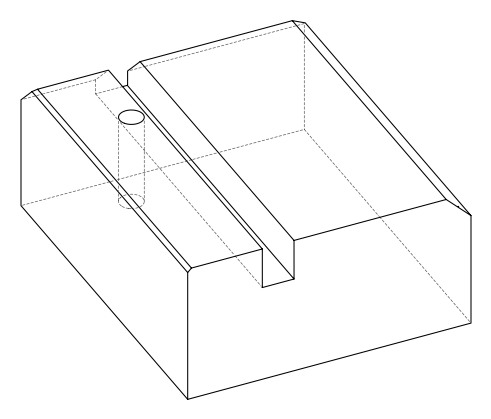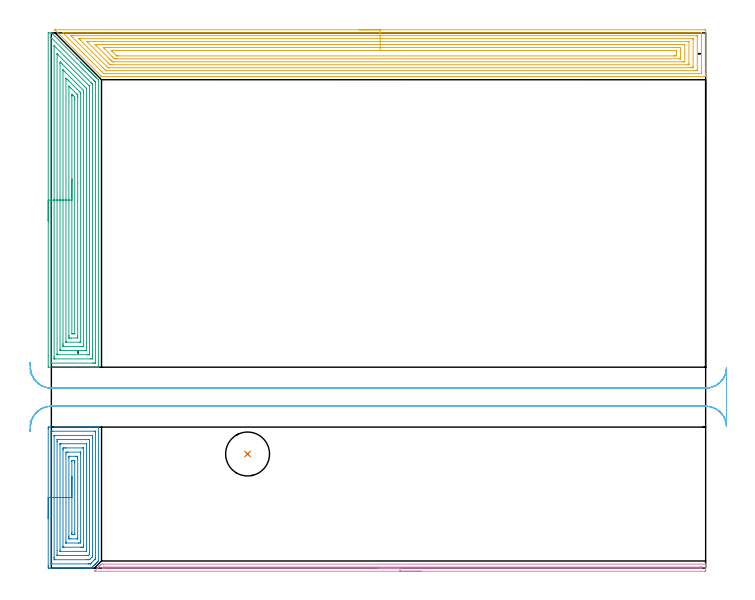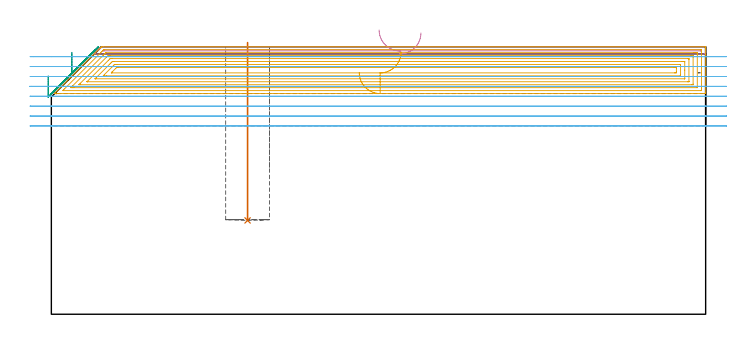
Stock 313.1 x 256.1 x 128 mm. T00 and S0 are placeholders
(PLAN: 6 operations, 2 tool changes, 52.7 min)
(1 INDEXABLE_INSERT_DRILL_BLIND_HOLE_FROM_SOLID | STEP1POCKET | NXT0302_013 | 0.34 min | 28674 mm3)
(2 AREA_MILL | FG_CHAMFER_SURFACE | UGT0205_001 | 5.17 min | 21809 mm3)
(3 AREA_MILL_1 | FG_CHAMFER_SURFACE_1 | UGT0205_001 | 11.11 min | 48278 mm3)
(4 AREA_MILL_2 | FG_CHAMFER_SURFACE_2 | UGT0205_001 | 4.8 min | 1679 mm3)
(5 AREA_MILL_3 | FG_CHAMFER_SURFACE_3 | UGT0205_001 | 19.66 min | 74578 mm3)
(6 MILL_RECTANGULAR_SLOT | SLOT_RECTANGULAR | UGT0201_094 | Follow Part, ap 5, ae 75% | 11.58 min | 334705 mm3)
(TOOL NXT0302_013 | Index. Insert Drill 21mm [880-D2100L25-05] | D21 PA176 FL105 Z2)
(TOOL UGT0205_001 | Chamfer Mill 20 x 3 x 45 deg. | D20 FL50 Z2)
(TOOL UGT0201_094 | End mill 20 mm | D20 FL38 Z4)
(OP 1 INDEXABLE_INSERT_DRILL_BLIND_HOLE_FROM_SOLID)
G17 G21 G94 G90
T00 M6
G54
G17 G0 G90 X93.9 Y54.6 S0 M3
G43 Z138. H1
G94 G81 G98 Z44.9 F250. R130.
G80
M5
M2
(OP 2 AREA_MILL)
G17 G21 G94 G90
T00 M6
G54
G17 G0 G90 X-1.5 Y23.75 S1061 M3
G43 Z138. H0
Z114.
G94 G1 Y23.788 Z113.128 F250.
Y23.902 Z112.264
Y24.091 Z111.412
Y24.353 Z110.58
Y24.687 Z109.774
Y25.09 Z109.
Y25.558 Z108.264
Y26.09 Z107.572
Y26.679 Z106.929
Y27.322 Z106.34
Y28.014 Z105.808
Y28.75 Z105.34
Y29.524 Z104.937
Y30.33 Z104.603
Y31.162 Z104.341
Y32.014 Z104.152
Y32.878 Z104.038
Y33.75 Z104.
Y66.595
X-1.499 Y66.982 Z104.001
X-1.493 Y67.474 Z104.003
X-1.491 Y67.493 Z104.005
X-1.002 Y67.497 Z104.494
X-0.485 Y67.5 Z105.011
X17.061 Z122.556
X17.578 Z123.072
X18.314 Z123.812
X18.463 Z123.961
X22.334 Y67.499 Z127.832
X22.495 Y67.49 Z127.993
X22.5 Y67.425 Z128.
Y3.619
X22.496 Y3.405 Z127.989
X22.468 Y3.366 Z127.963
X22.169 Y3.068 Z127.667
X22.002 Y2.9 Z127.497
X21.834 Y2.733 Z127.332
X21.728 Y2.627 Z127.226
X21.56 Y2.457 Z127.054
X21.391 Y2.29 Z126.889
X21.286 Y2.185 Z126.784
X21.117 Y2.015 Z126.612
X20.948 Y1.847 Z126.446
X20.844 Y1.744 Z126.342
X20.675 Y1.572 Z126.169
X20.505 Y1.404 Z126.003
X20.403 Y1.302 Z125.901
X20.233 Y1.13 Z125.727
X19.618 Y0.518 Z125.117
X19.348 Y0.245 Z124.842
X19.175 Y0.075 Z124.673
X19.127 Y0.029 Z124.624
X19.105 Y0.01 Z124.602
X19.052 Y0. Z124.55
X14.775 Z120.273
X14.039 Z119.533
X-1.002 Y0.001 Z104.494
X-1.213 Y0.003 Z104.283
X-1.491 Y0.007 Z104.005
X-1.493 Y0.026 Z104.003
X-1.499 Y0.518 Z104.001
X-1.5 Y1.017 Z104.
Y33.75
X-0.086 Z105.414
X-0.085 Y65.21 Z105.415
X-0.081 Y65.423 Z105.419
X-0.079 Y65.473 Z105.421
X-0.071 Y65.49 Z105.429
X-0.005 Y65.493 Z105.495
X0.188 Y65.497 Z105.688
X0.478 Y65.5 Z105.978
X0.767 Z106.267
X20.828 Z126.328
X20.985 Y65.497 Z126.485
X21.03 Y65.495 Z126.53
X21.072 Y65.491 Z126.572
X21.079 Y65.418 Z126.579
X21.085 Y65.242 Z126.585
Y65.21
Y4.949
X21.079 Y4.522 Z126.579
X21.067 Y4.428 Z126.567
X21.01 Y4.367 Z126.51
X20.914 Y4.267 Z126.414
X20.713 Y4.063 Z126.213
X20.473 Y3.822 Z125.973
X19.144 Y2.494 Z124.644
X18.94 Y2.29 Z124.44
X18.699 Y2.054 Z124.199
X18.664 Y2.025 Z124.164
X18.642 Y2.01 Z124.142
X18.608 Y2.007 Z124.108
X18.463 Y2.003 Z123.963
X17.868 Y2. Z123.368
X17.578 Z123.078
X0.172 Z105.672
X0.015 Y2.003 Z105.515
X-0.03 Y2.005 Z105.47
X-0.072 Y2.009 Z105.428
X-0.079 Y2.082 Z105.421
X-0.085 Y2.258 Z105.415
Y2.29
X-0.086 Y33.75 Z105.414
X1.328 Z106.828
X1.329 Y62.875 Z106.829
X1.331 Y63.437 Z106.831
X1.333 Y63.477 Z106.833
X1.334 Y63.488 Z106.834
X1.403 Y63.493 Z106.903
X1.527 Y63.498 Z107.027
X1.59 Y63.5 Z107.09
X1.652 Z107.152
X19.348 Y63.499 Z124.848
X19.41 Y63.497 Z124.91
X19.535 Y63.49 Z125.035
X19.665 Y63.475 Z125.165
X19.666 Y63.437 Z125.166
X19.67 Y63.115 Z125.17
X19.671 Y62.551 Z125.171
X19.672 Y62.227 Z125.172
X19.671 Y6.397 Z125.171
X19.669 Y5.835 Z125.169
X19.665 Y5.517 Z125.165
X19.662 Y5.473 Z125.162
X19.639 Y5.447 Z125.139
X19.575 Y5.379 Z125.075
X19.348 Y5.147 Z124.848
X19.249 Y5.048 Z124.749
X18.806 Y4.605 Z124.306
X18.463 Y4.264 Z123.963
X18.361 Y4.165 Z123.861
X18.251 Y4.063 Z123.751
X17.637 Y4.004 Z123.137
X17.578 Y4.002 Z123.078
X16.756 Y4. Z122.256
X1.652 Y4.001 Z107.152
X1.59 Y4.003 Z107.09
X1.465 Y4.01 Z106.965
X1.335 Y4.026 Z106.835
X1.334 Y4.063 Z106.834
X1.33 Y4.385 Z106.83
X1.329 Y4.949 Z106.829
X1.328 Y5.273 Z106.828
Y33.75
X2.743 Z108.243
Y60.573
X2.744 Y60.779 Z108.244
X2.749 Y61.453 Z108.249
X2.753 Y61.49 Z108.253
X2.792 Y61.493 Z108.292
X2.882 Y61.497 Z108.382
X3.062 Y61.499 Z108.562
X3.422 Y61.5 Z108.922
X18.013 Y61.499 Z123.513
X18.147 Y61.497 Z123.647
X18.214 Y61.494 Z123.714
X18.244 Y61.491 Z123.744
X18.25 Y61.475 Z123.75
X18.256 Y60.986 Z123.756
X18.257 Y60.779 Z123.757
Y60.099
Y6.928
X18.255 Y6.721 Z123.755
X18.252 Y6.552 Z123.752
X18.25 Y6.514 Z123.75
X18.225 Y6.483 Z123.725
X18.172 Y6.426 Z123.672
X18.022 Y6.277 Z123.522
X17.872 Y6.133 Z123.372
X17.752 Y6.026 Z123.252
X17.578 Y6.01 Z123.078
X17.41 Y6.004 Z122.91
X16.693 Y6. Z122.193
X16.529 Z122.029
X2.987 Y6.001 Z108.487
X2.853 Y6.003 Z108.353
X2.786 Y6.006 Z108.286
X2.756 Y6.009 Z108.256
X2.75 Y6.025 Z108.25
X2.744 Y6.514 Z108.244
X2.743 Y8.494 Z108.243
Y33.75
X4.157 Z109.657
Y59.156
X4.158 Y59.306 Z109.658
X4.16 Y59.406 Z109.66
X4.164 Y59.479 Z109.664
X4.185 Y59.49 Z109.685
X4.307 Y59.494 Z109.807
X4.699 Y59.499 Z110.199
X16.764 Z122.264
X16.807 Y59.497 Z122.307
X16.83 Y59.493 Z122.33
X16.836 Y59.489 Z122.336
X16.838 Y59.456 Z122.338
X16.842 Y59.156 Z122.342
X16.843 Y8.344 Z122.343
X16.842 Y8.194 Z122.342
X16.84 Y8.094 Z122.34
X16.836 Y8.021 Z122.336
X16.815 Y8.01 Z122.315
X16.693 Y8.006 Z122.193
X16.301 Y8.001 Z121.801
X4.236 Z109.736
X4.193 Y8.003 Z109.693
X4.17 Y8.007 Z109.67
X4.164 Y8.011 Z109.664
X4.162 Y8.044 Z109.662
X4.158 Y8.344 Z109.658
X4.157 Y33.75 Z109.657
X5.571 Z111.071
Y56.348
X5.572 Y56.852 Z111.072
X5.575 Y57.234 Z111.075
X5.578 Y57.477 Z111.078
X5.818 Y57.493 Z111.318
X6.076 Y57.497 Z111.576
X6.696 Y57.5 Z112.196
X6.961 Z112.461
X14.924 Y57.499 Z120.424
X15.189 Y57.497 Z120.689
X15.366 Y57.492 Z120.866
X15.423 Y57.489 Z120.923
X15.424 Y57.463 Z120.924
X15.427 Y57.403 Z120.927
X15.428 Y57.234 Z120.928
X15.429 Y11.152 Z120.929
X15.428 Y10.648 Z120.928
X15.425 Y10.266 Z120.925
X15.422 Y10.023 Z120.922
X15.182 Y10.007 Z120.682
X14.924 Y10.003 Z120.424
X14.304 Y10. Z119.804
X14.039 Z119.539
X6.076 Y10.001 Z111.576
X5.811 Y10.003 Z111.311
X5.634 Y10.008 Z111.134
X5.577 Y10.011 Z111.077
X5.575 Y10.037 Z111.075
X5.573 Y10.097 Z111.073
X5.572 Y10.266 Z111.072
X5.571 Y33.75 Z111.071
X6.985 Z112.485
Y54.576
X6.99 Y55.432 Z112.49
X6.992 Y55.462 Z112.492
X7.808 Y55.499 Z113.308
X7.846 Z113.346
X14.002 Z119.502
X14.006 Y55.495 Z119.506
X14.011 Y55.49 Z119.511
X14.013 Y55.462 Z119.513
X14.015 Y54.6 Z119.515
Y12.925
X14.01 Y12.068 Z119.51
X14.008 Y12.038 Z119.508
X13.192 Y12.001 Z118.692
X13.154 Z118.654
X6.998 Z112.498
X6.994 Y12.005 Z112.494
X6.989 Y12.01 Z112.489
X6.987 Y12.038 Z112.487
X6.985 Y12.9 Z112.485
Y33.75
X8.399 Z113.899
X8.4 Y52.803 Z113.9
X8.401 Y53.133 Z113.901
X8.406 Y53.465 Z113.906
X8.41 Y53.491 Z113.91
X8.427 Y53.494 Z113.927
X8.47 Y53.498 Z113.97
X8.557 Y53.5 Z114.057
X8.73 Z114.23
X11.574 Z117.074
X12.27 Y53.499 Z117.77
X12.461 Y53.497 Z117.961
X12.576 Y53.49 Z118.076
X12.594 Y53.455 Z118.094
X12.596 Y53.362 Z118.096
X12.6 Y52.803 Z118.1
Y52.472
Y14.697
X12.599 Y14.367 Z118.099
X12.594 Y14.035 Z118.094
X12.59 Y14.009 Z118.09
X12.573 Y14.006 Z118.073
X12.53 Y14.002 Z118.03
X12.443 Y14. Z117.943
X12.27 Z117.77
X9.426 Z114.926
X8.73 Y14.001 Z114.23
X8.539 Y14.003 Z114.039
X8.424 Y14.01 Z113.924
X8.406 Y14.045 Z113.906
X8.404 Y14.138 Z113.904
X8.4 Y14.697 Z113.9
Y15.028
X8.399 Y33.75 Z113.899
X9.814 Z115.314
X9.815 Y51.031 Z115.315
X9.818 Y51.374 Z115.318
X9.821 Y51.459 Z115.321
X9.825 Y51.49 Z115.325
X9.876 Y51.493 Z115.376
X10.033 Y51.498 Z115.533
X10.5 Y51.499 Z116.
X10.918 Y51.498 Z116.418
X11.133 Y51.491 Z116.633
X11.179 Y51.489 Z116.679
X11.182 Y51.409 Z116.682
X11.185 Y51.231 Z116.685
X11.186 Y51.031 Z116.686
Y50.343
X11.185 Y16.469 Z116.685
X11.182 Y16.126 Z116.682
X11.179 Y16.041 Z116.679
X11.175 Y16.01 Z116.675
X11.124 Y16.007 Z116.624
X10.967 Y16.002 Z116.467
X10.5 Y16.001 Z116.
X10.082 Y16.002 Z115.582
X9.867 Y16.009 Z115.367
X9.821 Y16.011 Z115.321
X9.818 Y16.091 Z115.318
X9.815 Y16.269 Z115.315
X9.814 Y16.469 Z115.314
Y17.157
Y33.75
Y34.622 Z115.352
Y35.486 Z115.466
Y36.338 Z115.654
Y37.17 Z115.917
Y37.976 Z116.251
Y38.75 Z116.653
Y39.486 Z117.122
Y40.178 Z117.653
Y40.821 Z118.243
Y41.41 Z118.886
Y41.942 Z119.578
Y42.41 Z120.314
Y42.813 Z121.087
Y43.147 Z121.893
Y43.409 Z122.725
Y43.598 Z123.577
Y43.712 Z124.442
Y43.75 Z125.314
G0 Z138.
M5
M2
(OP 3 AREA_MILL_1)
G17 G21 G94 G90
T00 M6
G54
G17 G0 G90 X-1.5 Y166.1 S1061 M3
G43 Z138. H0
Z114.
G94 G1 Y166.138 Z113.128 F250.
Y166.252 Z112.263
Y166.441 Z111.412
Y166.703 Z110.58
Y167.037 Z109.774
Y167.44 Z109.
Y167.908 Z108.264
Y168.44 Z107.572
Y169.029 Z106.929
Y169.672 Z106.34
Y170.364 Z105.808
Y171.1 Z105.34
Y171.874 Z104.937
Y172.68 Z104.603
Y173.512 Z104.341
Y174.364 Z104.152
Y175.228 Z104.038
Y176.1 Z104.
Y255.945
X-1.497 Y256.044 Z104.003
X-1.493 Y256.09 Z104.006
X-1.273 Y256.1 Z104.226
X-0.19 Z105.31
X0.099 Z105.597
X0.107 Y256.094 Z105.605
X12.241 Y243.96 Z117.74
X14.039 Y242.162 Z119.536
X14.083 Y242.117 Z119.582
X14.288 Y241.912 Z119.787
X14.334 Y241.867 Z119.831
X14.381 Y241.82 Z119.88
X14.581 Y241.62 Z120.08
X14.629 Y241.572 Z120.126
X14.678 Y241.523 Z120.177
X14.873 Y241.327 Z120.372
X14.924 Y241.278 Z120.421
X14.975 Y241.225 Z120.474
X15.166 Y241.035 Z120.665
X15.219 Y240.983 Z120.716
X15.273 Y240.928 Z120.772
X15.458 Y240.742 Z120.957
X15.514 Y240.688 Z121.01
X15.57 Y240.63 Z121.069
X15.751 Y240.45 Z121.25
X15.809 Y240.393 Z121.305
X15.867 Y240.333 Z121.366
X16.043 Y240.157 Z121.542
X16.104 Y240.098 Z121.6
X16.165 Y240.036 Z121.664
X16.336 Y239.865 Z121.835
X16.398 Y239.803 Z121.895
X16.462 Y239.738 Z121.961
X16.628 Y239.572 Z122.127
X16.693 Y239.508 Z122.19
X16.76 Y239.441 Z122.259
X16.921 Y239.28 Z122.42
X16.988 Y239.213 Z122.485
X17.057 Y239.144 Z122.556
X17.213 Y238.987 Z122.712
X17.283 Y238.918 Z122.78
X17.354 Y238.846 Z122.853
X17.506 Y238.695 Z123.005
X17.578 Y238.624 Z123.074
X17.652 Y238.549 Z123.151
X17.798 Y238.402 Z123.297
X17.873 Y238.329 Z123.369
X17.949 Y238.251 Z123.448
X18.091 Y238.11 Z123.59
X18.168 Y238.034 Z123.664
X18.246 Y237.954 Z123.746
X18.383 Y237.817 Z123.883
X18.463 Y237.739 Z123.959
X18.544 Y237.657 Z124.043
X18.676 Y237.524 Z124.175
X18.758 Y237.444 Z124.254
X18.841 Y237.359 Z124.34
X18.968 Y237.232 Z124.468
X19.053 Y237.149 Z124.549
X19.138 Y237.062 Z124.638
X19.261 Y236.939 Z124.76
X19.348 Y236.854 Z124.844
X19.436 Y236.765 Z124.935
X19.554 Y236.647 Z125.053
X19.643 Y236.559 Z125.139
X19.733 Y236.467 Z125.233
X19.846 Y236.354 Z125.345
X19.938 Y236.264 Z125.434
X20.031 Y236.17 Z125.53
X20.139 Y236.062 Z125.638
X20.232 Y235.969 Z125.729
X20.328 Y235.872 Z125.827
X20.431 Y235.769 Z125.931
X20.527 Y235.674 Z126.023
X20.625 Y235.575 Z126.125
X20.724 Y235.477 Z126.223
X20.822 Y235.38 Z126.318
X20.923 Y235.278 Z126.422
X21.016 Y235.184 Z126.516
X21.117 Y235.085 Z126.613
X21.22 Y234.98 Z126.72
X21.309 Y234.892 Z126.808
X21.412 Y234.79 Z126.908
X21.517 Y234.683 Z127.017
X21.601 Y234.599 Z127.101
X21.707 Y234.495 Z127.203
X22.444 Y233.757 Z127.942
X22.454 Y233.746 Z127.951
X22.5 Y233.695 Z127.982
Y233.196 Z128.
Y96.255
X22.497 Y96.109 Z127.988
X22.481 Y96.107 Z127.973
X22.154 Y96.1 Z127.653
X21.731 Z127.231
X21.117 Z126.612
X19.925 Z125.422
X19.348 Z124.842
X10.495 Z115.993
X-1.292 Y96.101 Z104.205
X-1.492 Y96.11 Z104.006
X-1.499 Y96.31 Z103.999
X-1.5 Y96.701 Z104.
Y101.663
Y176.1
X-0.086 Z105.414
Y253.683
X-0.079 Y253.812 Z105.421
X-0.07 Y253.809 Z105.43
X-0.042 Y253.79 Z105.458
X-0.032 Y253.782 Z105.468
X20.232 Y233.518 Z125.732
X20.552 Y233.196 Z126.052
X20.878 Y232.862 Z126.378
X21.079 Y232.653 Z126.579
X21.086 Y232.304 Z126.586
Y98.485
X21.084 Y98.27 Z126.584
X21.081 Y98.163 Z126.581
X21.079 Y98.118 Z126.579
X20.996 Y98.11 Z126.496
X20.612 Y98.102 Z126.112
X20.232 Y98.101 Z125.732
X19.73 Y98.1 Z125.23
X0.264 Z105.764
X0.036 Y98.103 Z105.536
X-0.064 Y98.108 Z105.436
X-0.078 Y98.11 Z105.422
X-0.081 Y98.124 Z105.419
X-0.083 Y98.17 Z105.417
X-0.085 Y98.264 Z105.415
X-0.086 Y176.1 Z105.414
X1.328 Z106.828
X1.329 Y249.58 Z106.829
X1.331 Y249.907 Z106.831
X1.333 Y249.949 Z106.833
X1.335 Y249.954 Z106.835
X1.347 Y249.944 Z106.847
X1.418 Y249.88 Z106.918
X1.522 Y249.778 Z107.022
X1.652 Y249.649 Z107.152
X18.996 Y232.304 Z124.496
X19.348 Y231.948 Z124.848
X19.613 Y231.676 Z125.113
X19.665 Y231.603 Z125.165
X19.668 Y231.52 Z125.168
X19.669 Y231.412 Z125.169
X19.671 Y231.086 Z125.171
Y101.162
X19.67 Y100.836 Z125.17
X19.666 Y100.269 Z125.166
X19.664 Y100.116 Z125.164
X19.511 Y100.105 Z125.011
X19.348 Y100.102 Z124.848
X18.631 Y100.1 Z124.131
X1.652 Y100.101 Z107.152
X1.484 Y100.103 Z106.984
X1.373 Y100.107 Z106.873
X1.337 Y100.11 Z106.837
X1.334 Y100.123 Z106.834
X1.332 Y100.161 Z106.832
X1.33 Y100.269 Z106.83
X1.329 Y100.596 Z106.829
X1.328 Y101.162 Z106.828
Y176.1
X2.743 Z108.243
Y245.912
X2.745 Y246.025 Z108.245
X2.747 Y246.08 Z108.247
X2.749 Y246.09 Z108.249
X2.765 Y246.076 Z108.265
X3.165 Y245.686 Z108.665
X17.953 Y230.897 Z123.453
X18.14 Y230.706 Z123.64
X18.232 Y230.607 Z123.732
X18.251 Y230.585 Z123.751
X18.253 Y230.564 Z123.753
X18.255 Y230.52 Z123.755
X18.257 Y229.835 Z123.757
Y229.628
Y102.946
X18.255 Y102.263 Z123.755
X18.253 Y102.164 Z123.753
X18.251 Y102.113 Z123.751
X18.207 Y102.11 Z123.707
X17.997 Y102.105 Z123.497
X17.578 Y102.1 Z123.078
X17.532 Z123.032
X3.376 Z108.876
X2.99 Y102.104 Z108.49
X2.797 Y102.108 Z108.297
X2.754 Y102.11 Z108.254
X2.75 Y102.14 Z108.25
X2.748 Y102.198 Z108.248
X2.743 Y102.738 Z108.243
Y176.1
X4.157 Z109.657
Y241.376
X4.163 Y242.117 Z109.663
X4.164 Y242.174 Z109.664
X4.279 Y242.117 Z109.779
X4.307 Y242.093 Z109.807
X5.177 Y241.225 Z110.677
X15.882 Y230.52 Z121.382
X16.693 Y229.706 Z122.193
X16.769 Y229.628 Z122.269
X16.836 Y229.547 Z122.336
X16.838 Y229.482 Z122.338
X16.843 Y228.735 Z122.343
Y228.585
Y104.579
X16.841 Y104.428 Z122.341
X16.836 Y104.127 Z122.336
X16.834 Y104.108 Z122.334
X16.829 Y104.105 Z122.329
X16.81 Y104.102 Z122.31
X16.771 Y104.101 Z122.271
X16.693 Y104.1 Z122.193
X4.931 Z110.431
X4.307 Y104.104 Z109.807
X4.218 Y104.106 Z109.718
X4.169 Y104.109 Z109.669
X4.164 Y104.278 Z109.664
X4.159 Y104.579 Z109.659
X4.157 Y104.73 Z109.657
Y176.1
X5.571 Z111.071
Y238.166
X5.573 Y238.336 Z111.073
X5.574 Y238.363 Z111.074
X5.575 Y238.365 Z111.075
X5.602 Y238.341 Z111.102
X5.717 Y238.233 Z111.217
X5.86 Y238.092 Z111.36
X6.076 Y237.876 Z111.576
X15.216 Y228.735 Z120.716
X15.314 Y228.633 Z120.814
X15.391 Y228.55 Z120.891
X15.422 Y228.508 Z120.922
X15.423 Y228.48 Z120.923
X15.427 Y228.228 Z120.927
X15.428 Y227.843 Z120.928
X15.429 Y227.334 Z120.929
X15.428 Y106.514 Z120.928
X15.426 Y106.26 Z120.926
X15.424 Y106.133 Z120.924
X15.422 Y106.11 Z120.922
X15.393 Y106.107 Z120.893
X15.333 Y106.102 Z120.833
X14.924 Y106.1 Z120.424
X14.45 Z119.95
X6.076 Y106.101 Z111.576
X5.598 Y106.104 Z111.098
X5.58 Y106.11 Z111.08
X5.577 Y106.125 Z111.077
X5.573 Y106.514 Z111.073
X5.571 Y107.023 Z111.071
Y107.406
Y176.1
X6.985 Z112.485
X6.986 Y234.088 Z112.486
X6.992 Y234.472 Z112.492
X7.118 Y234.373 Z112.618
X7.411 Y234.088 Z112.911
X7.846 Y233.657 Z113.346
X8.307 Y233.196 Z113.807
X13.659 Y227.843 Z119.159
X13.829 Y227.671 Z119.329
X13.964 Y227.53 Z119.464
X14.004 Y227.487 Z119.504
X14.008 Y227.462 Z119.508
X14.01 Y227.409 Z119.51
X14.015 Y226.976 Z119.515
Y226.951
X14.014 Y108.299 Z119.514
X14.013 Y108.19 Z119.513
X14.01 Y108.137 Z119.51
X14.009 Y108.118 Z119.509
X13.941 Y108.11 Z119.441
X13.548 Y108.103 Z119.048
X13.351 Y108.1 Z118.851
X7.158 Z112.658
X7.059 Y108.101 Z112.559
X7.043 Y108.103 Z112.543
X6.992 Y108.11 Z112.492
X6.986 Y108.273 Z112.486
Y108.299
X6.985 Y176.1 Z112.485
X8.399 Z113.899
X8.4 Y230.52 Z113.9
X8.401 Y230.616 Z113.901
X8.403 Y230.63 Z113.903
X8.404 Y230.635 Z113.904
X8.418 Y230.623 Z113.918
X8.532 Y230.52 Z114.032
X8.73 Y230.323 Z114.23
X9.426 Y229.628 Z114.926
X12.102 Y226.951 Z117.602
X12.27 Y226.784 Z117.77
X12.449 Y226.602 Z117.949
X12.537 Y226.509 Z118.037
X12.58 Y226.461 Z118.08
X12.594 Y226.434 Z118.094
X12.595 Y226.392 Z118.095
X12.599 Y226.059 Z118.099
X12.6 Y225.726 Z118.1
Y225.167
Y110.975
X12.598 Y110.644 Z118.098
X12.593 Y110.308 Z118.093
X12.588 Y110.11 Z118.088
X12.252 Y110.1 Z117.752
X9.615 Z115.115
X8.713 Z114.213
X8.514 Y110.106 Z114.014
X8.419 Y110.11 Z113.919
X8.406 Y110.158 Z113.906
X8.404 Y110.22 Z113.904
X8.401 Y110.415 Z113.901
X8.4 Y110.975 Z113.9
Y111.309
X8.399 Y176.1 Z113.899
X9.814 Z115.314
Y225.859
X9.815 Y226.059 Z115.315
X9.821 Y226.744 Z115.321
X10.5 Y226.102 Z116.
X10.543 Y226.059 Z116.043
X11.179 Y225.374 Z116.679
X11.182 Y225.167 Z116.682
X11.186 Y224.475 Z116.686
Y224.275
Y112.413
X11.185 Y112.24 Z116.685
X11.182 Y112.154 Z116.682
X11.18 Y112.119 Z116.68
X11.146 Y112.108 Z116.646
X10.5 Y112.101 Z116.
X10.268 Z115.768
X9.832 Y112.11 Z115.332
X9.82 Y112.119 Z115.32
X9.817 Y112.143 Z115.317
X9.814 Y112.202 Z115.314
Y176.1
Y176.972 Z115.352
Y177.836 Z115.466
Y178.688 Z115.654
Y179.52 Z115.917
Y180.326 Z116.251
Y181.1 Z116.653
Y181.836 Z117.122
Y182.528 Z117.653
Y183.171 Z118.243
Y183.76 Z118.886
Y184.292 Z119.578
Y184.76 Z120.314
Y185.163 Z121.088
Y185.497 Z121.894
Y185.759 Z122.726
Y185.948 Z123.577
Y186.062 Z124.442
Y186.1 Z125.314
G0 Z138.
M5
M2
(OP 4 AREA_MILL_2)
G17 G21 G94 G90
T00 M6
G54
G17 G0 G90 X176.85 Y-1.5 S1061 M3
G43 Z138. H0
Z134.6
G94 G1 X176.812 Z133.728 F250.
X176.698 Z132.863
X176.509 Z132.012
X176.247 Z131.18
X175.913 Z130.374
X175.51 Z129.6
X175.041 Z128.864
X174.51 Z128.172
X173.921 Z127.529
X173.278 Z126.94
X172.586 Z126.408
X171.85 Z125.94
X171.076 Z125.537
X170.27 Z125.203
X169.438 Z124.941
X168.586 Z124.752
X167.721 Z124.638
X166.85 Z124.6
X20.772
X20.606 Y-1.498 Z124.602
X20.604 Y-1.496 Z124.603
X21.666 Y-0.434 Z125.666
X22.445 Y0.346 Z126.444
X22.559 Y0.461 Z126.557
X22.737 Y0.638 Z126.736
X23.006 Y0.907 Z127.005
X23.174 Y1.077 Z127.171
X23.339 Y1.24 Z127.338
X23.453 Y1.354 Z127.452
X23.613 Y1.515 Z127.61
X23.9 Y1.799 Z127.897
X23.998 Y1.894 Z127.991
X24.793 Y1.9 Z128.
X312.927
X313.09 Y1.898 Z127.989
X313.097 Y1.754 Z127.846
X313.1 Y1.603 Z127.702
Y1.316 Z127.415
Y0.638 Z126.733
Y-0.577 Z125.52
X313.095 Y-1.115 Z124.979
X313.09 Y-1.491 Z124.604
X312.869 Y-1.496 Z124.601
X312.481 Y-1.5 Z124.6
X166.85
Y-0.086 Z126.014
X25.257 Y-0.085 Z126.015
X24.793 Y-0.082 Z126.018
X24.63 Y-0.079 Z126.021
X24.49 Y-0.071 Z126.029
X24.553 Y-0.003 Z126.097
X24.632 Y0.079 Z126.179
X24.793 Y0.242 Z126.342
X24.997 Y0.438 Z126.538
X25.034 Y0.472 Z126.572
X25.099 Y0.479 Z126.579
X25.247 Y0.482 Z126.582
X25.545 Y0.485 Z126.585
X310.694
X310.851 Y0.484 Z126.584
X311.048 Y0.48 Z126.58
X311.089 Y0.479 Z126.579
X311.094 Y0.451 Z126.551
X311.096 Y0.419 Z126.519
X311.099 Y0.241 Z126.341
X311.094 Y0.001 Z126.101
X311.09 Y-0.064 Z126.036
X311.086 Y-0.079 Z126.021
X311.057 Y-0.081 Z126.019
X310.985 Y-0.083 Z126.017
X310.694 Y-0.085 Z126.015
X310.538 Y-0.086 Z126.014
X166.85
X165.978 Z126.052
X165.113 Z126.166
X164.262 Z126.355
X163.43 Z126.617
X162.624 Z126.951
X161.85 Z127.354
X161.114 Z127.823
X160.422 Z128.354
X159.779 Z128.943
X159.189 Z129.586
X158.658 Z130.278
X158.19 Z131.014
X157.787 Z131.788
X157.453 Z132.594
X157.191 Z133.426
X157.002 Z134.278
X156.888 Z135.143
X156.85 Z136.014
G0 Z138.
M5
M2
(OP 5 AREA_MILL_3)
G17 G21 G94 G90
T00 M6
G54
G17 G0 G90 X147.35 Y257.6 S1061 M3
G43 Z138. H0
Z115.6
G94 G1 X147.388 Z114.728 F250.
X147.502 Z113.864
X147.691 Z113.012
X147.953 Z112.18
X148.287 Z111.374
X148.69 Z110.6
X149.158 Z109.864
X149.69 Z109.172
X150.279 Z108.529
X150.922 Z107.94
X151.614 Z107.408
X152.35 Z106.94
X153.124 Z106.537
X153.93 Z106.203
X154.762 Z105.941
X155.613 Z105.752
X156.478 Z105.638
X157.35 Z105.6
X312.472
X312.822 Y257.596 Z105.602
X313.09 Y257.592 Z105.606
X313.1 Y257.32 Z105.877
Y239.032 Z124.164
Y236.632 Z126.564
Y235.912 Z127.288
Y235.64 Z127.559
Y235.24 Z127.951
X313.091 Y235.203 Z127.988
X312.919 Y235.2 Z128.
X24.133
X24.005 Y235.204 Z127.989
X23.966 Y235.237 Z127.958
X23.766 Y235.433 Z127.765
X23.686 Y235.514 Z127.686
X1.781 Y257.418 Z105.78
X1.701 Y257.5 Z105.697
X1.613 Y257.591 Z105.605
X1.732 Y257.598 Z105.602
X1.781 Y257.6 Z105.6
X157.35
Y256.186 Z107.014
X310.684 Y256.185 Z107.015
X311.09 Y256.168 Z107.032
X311.098 Y255.757 Z107.443
X311.1 Y255.28 Z107.92
Y254.867 Z108.333
Y237.52 Z125.68
X311.098 Y237.108 Z126.092
X311.09 Y236.632 Z126.568
X310.701 Y236.615 Z126.585
X310.684 Y236.614 Z126.586
X25.474 Y236.615 Z126.585
X25.03 Y236.632 Z126.568
X24.58 Y237.072 Z126.128
X24.13 Y237.52 Z125.68
X23.686 Y237.964 Z125.236
X6.369 Y255.28 Z107.92
X5.804 Y255.848 Z107.352
X5.493 Y256.168 Z107.032
X5.788 Y256.185 Z107.015
X5.804
X157.35 Y256.186 Z107.014
Y254.772 Z108.428
X308.896 Y254.771 Z108.429
X309.023 Y254.769 Z108.431
X309.068 Y254.767 Z108.433
X309.086 Y254.766 Z108.434
X309.09 Y254.73 Z108.47
X309.095 Y254.595 Z108.605
X309.099 Y254.392 Z108.808
X309.1 Y254.189 Z109.011
Y239.093 Z124.107
X309.096 Y238.408 Z124.792
X309.093 Y238.212 Z124.988
X309.077 Y238.035 Z125.165
X308.896 Y238.033 Z125.167
X308.382 Y238.03 Z125.17
X308.001 Y238.029 Z125.171
X307.489 Y238.028 Z125.172
X26.368 Y238.029 Z125.171
X26.241 Y238.03 Z125.17
X26.139 Y238.033 Z125.167
X26.076 Y238.035 Z125.165
X26.035 Y238.074 Z125.126
X25.694 Y238.408 Z124.792
X25.474 Y238.625 Z124.575
X24.803 Y239.296 Z123.904
X10.275 Y253.824 Z109.376
X9.709 Y254.392 Z108.808
X9.381 Y254.727 Z108.473
X9.354 Y254.765 Z108.435
X9.381 Y254.766 Z108.434
X9.894 Y254.77 Z108.43
X10.275 Y254.771 Z108.429
X10.787 Y254.772 Z108.428
X157.35
Y253.357 Z109.843
X306.361
X307. Y253.354 Z109.846
X307.073 Y253.352 Z109.848
X307.089 Y253.351 Z109.849
X307.093 Y253.33 Z109.87
X307.096 Y253.276 Z109.924
X307.099 Y253.059 Z110.141
X307.1 Y240.191 Z123.009
X307.099 Y239.743 Z123.457
X307.095 Y239.523 Z123.677
X307.092 Y239.469 Z123.731
X307.088 Y239.449 Z123.751
X307.065 Y239.448 Z123.752
X306.957 Y239.445 Z123.755
X306.213 Y239.443 Z123.757
X306.065
X28.008
X27.262 Y239.448 Z123.752
X27.107 Y239.45 Z123.75
X26.368 Y240.18 Z123.02
X13.851 Y252.697 Z110.503
X13.496 Y253.054 Z110.146
X13.322 Y253.231 Z109.969
X13.239 Y253.321 Z109.879
X13.212 Y253.351 Z109.849
X13.999 Y253.357 Z109.843
X157.35
Y251.943 Z111.257
X304.425
X304.642 Y251.942 Z111.258
X305.074 Y251.937 Z111.263
X305.092 Y251.936 Z111.264
X305.095 Y251.932 Z111.268
X305.098 Y251.916 Z111.284
X305.1 Y251.883 Z111.317
Y251.824 Z111.376
Y241.29 Z121.91
X305.097 Y241.072 Z122.128
X305.092 Y240.905 Z122.295
X305.09 Y240.869 Z122.331
X305.002 Y240.864 Z122.336
X304.858 Y240.86 Z122.34
X304.641 Y240.857 Z122.343
X29.05
X28.368 Y240.861 Z122.339
X28.156 Y240.864 Z122.336
X27.938 Y241.072 Z122.128
X27.262 Y241.737 Z121.463
X17.271 Y251.728 Z111.472
X17.119 Y251.886 Z111.314
X17.08 Y251.93 Z111.27
X17.076 Y251.938 Z111.262
X17.083 Y251.939 Z111.261
X17.139 Y251.942 Z111.258
X17.211 Y251.943 Z111.257
X17.427
X157.35
Y250.529 Z112.671
X302.951 Y250.528 Z112.672
X303.036 Y250.527 Z112.673
X303.078 Y250.524 Z112.676
X303.09 Y250.521 Z112.679
X303.092 Y250.511 Z112.689
X303.098 Y250.382 Z112.818
X303.1 Y246.384 Z116.816
X303.098 Y242.39 Z120.81
X303.094 Y242.323 Z120.877
X303.09 Y242.286 Z120.914
X303.07 Y242.278 Z120.922
X302.927 Y242.275 Z120.925
X302.637 Y242.273 Z120.927
X302.323 Y242.271 Z120.929
X301.743
X29.944
X29.63 Y242.272 Z120.928
X29.341 Y242.276 Z120.924
X29.2 Y242.278 Z120.922
X29.05 Y242.408 Z120.792
X28.603 Y242.848 Z120.352
X28.156 Y243.292 Z119.908
X27.712 Y243.736 Z119.464
X21.496 Y249.952 Z113.248
X21.004 Y250.447 Z112.753
X20.942 Y250.517 Z112.683
X20.939 Y250.522 Z112.678
X20.951 Y250.524 Z112.676
X21.004 Y250.526 Z112.674
X21.317 Y250.528 Z112.672
X157.35 Y250.529 Z112.671
Y249.115 Z114.085
X300.9 Y249.114 Z114.086
X301.002 Y249.112 Z114.088
X301.068 Y249.108 Z114.092
X301.092 Y249.104 Z114.096
X301.094 Y249.099 Z114.101
X301.097 Y249.064 Z114.136
X301.1 Y248.815 Z114.385
Y244.375 Z118.825
X301.096 Y243.736 Z119.464
X301.094 Y243.706 Z119.494
X301.091 Y243.696 Z119.504
X301.052 Y243.692 Z119.508
X300.951 Y243.687 Z119.513
X300.9 Y243.686 Z119.514
X300.849 Y243.685 Z119.515
X31.733
X30.887 Y243.688 Z119.512
X30.838 Y243.69 Z119.51
X30.173 Y243.736 Z119.464
X29.944 Y243.957 Z119.243
X29.274 Y244.624 Z118.576
X29.05 Y244.847 Z118.353
X25.474 Y248.425 Z114.775
X24.845 Y249.064 Z114.136
X25.427 Y249.11 Z114.09
X25.474 Y249.112 Z114.088
X26.317 Y249.115 Z114.085
X157.35
Y247.701 Z115.499
X298.167 Y247.7 Z115.5
X298.647 Y247.699 Z115.501
X299.061 Y247.693 Z115.507
X299.097 Y247.288 Z115.912
X299.1 Y247.249 Z115.951
X299.099 Y245.474 Z117.726
X299.061 Y245.107 Z118.093
X298.58 Y245.101 Z118.099
X298.167 Y245.1 Z118.1
X297.688 Y245.099 Z118.101
X32.148 Y245.1 Z118.1
X31.733 Y245.102 Z118.098
X31.247 Y245.107 Z118.093
X30.838 Y245.508 Z117.692
X29.058 Y247.288 Z115.912
X29.05 Y247.296 Z115.904
X28.682 Y247.694 Z115.506
X28.784 Y247.697 Z115.503
X29.05 Y247.7 Z115.5
X157.35 Y247.701 Z115.499
X158.222 Z115.538
X159.086 Z115.651
X159.938 Z115.84
X160.77 Z116.103
X161.576 Z116.436
X162.35 Z116.839
X163.086 Z117.308
X163.778 Z117.839
X164.421 Z118.428
X165.01 Z119.072
X165.542 Z119.764
X166.01 Z120.499
X166.413 Z121.273
X166.747 Z122.079
X167.009 Z122.911
X167.198 Z123.763
X167.312 Z124.628
X167.35 Z125.499
G0 Z138.
M5
M2
(OP 6 MILL_RECTANGULAR_SLOT)
G17 G21 G94 G90
T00 M6
G54
G17 G0 G90 X-10.16 Y69.902 S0 M3
G43 Z138. H0
Z123.262
G94 G1 X-8.66 Y72.5 F250.
G2 X0. Y77.5 R10. F500.
G1 X313.1
G2 X323.09 Y67.947 R10.
G1 Y95.653
G2 X313.1 Y86.1 R10.
G1 X0.
G2 X-8.66 Y91.1 R10.
G1 X-10.16 Y93.699 F250.
G0 Y69.902 Z118.525
G1 X-8.66 Y72.5
G2 X0. Y77.5 R10. F500.
G1 X313.1
G2 X323.09 Y67.947 R10.
G1 Y95.653
G2 X313.1 Y86.1 R10.
G1 X0.
G2 X-8.66 Y91.1 R10.
G1 X-10.16 Y93.699 F250.
G0 Y69.902 Z113.787
G1 X-8.66 Y72.5
G2 X0. Y77.5 R10. F500.
G1 X313.1
G2 X323.09 Y67.947 R10.
G1 Y95.653
G2 X313.1 Y86.1 R10.
G1 X0.
G2 X-8.66 Y91.1 R10.
G1 X-10.16 Y93.699 F250.
G0 X-10.433 Y67.902 Z109.05
G1 X-9.461 Y70.74
G2 X0. Y77.5 R10. F500.
G1 X313.1
G2 X323.09 Y67.947 R10.
G1 Y95.653
G2 X313.1 Y86.1 R10.
G1 X0.
G2 X-9.461 Y92.861 R10.
G1 X-10.433 Y95.699 F250.
G0 X-10.208 Y65.312 Z104.312
G1 X-9.968 Y68.302
G2 X0. Y77.5 R10. F500.
G1 X313.1
G2 X323.09 Y67.947 R10.
G1 X323.1
Y95.653
X323.09
G2 X313.1 Y86.1 R10.
G1 X0.
G2 X-9.968 Y95.296 R10.
G1 X-10.209 Y98.286 F250.
G0 X-10.202 Y65.283 Z99.575
G1 X-9.97 Y68.274
G2 X0. Y77.5 R10. F500.
G1 X313.1
G2 X323.09 Y67.947 R10.
G1 X323.1
Y95.653
X323.09
G2 X313.1 Y86.1 R10.
G1 X0.
G2 X-9.97 Y95.326 R10.
G1 X-10.202 Y98.317 F250.
G0 Y65.283 Z94.837
G1 X-9.97 Y68.274
G2 X0. Y77.5 R10. F500.
G1 X313.1
G2 X323.09 Y67.947 R10.
G1 X323.1
Y95.653
X323.09
G2 X313.1 Y86.1 R10.
G1 X0.
G2 X-9.97 Y95.326 R10.
G1 X-10.202 Y98.317 F250.
G0 Y65.283 Z90.1
G1 X-9.97 Y68.274
G2 X0. Y77.5 R10. F500.
G1 X313.1
G2 X323.09 Y67.947 R10.
G1 X323.1
Y95.653
X323.09
G2 X313.1 Y86.1 R10.
G1 X0.
G2 X-9.97 Y95.326 R10.
G1 X-10.202 Y98.317 F250.
G0 Z138.
M5
M2
